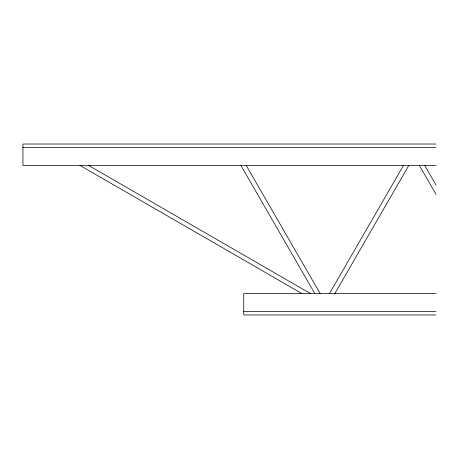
<?xml version="1.0" encoding="UTF-8"?>
<svg xmlns="http://www.w3.org/2000/svg" width="459" height="459" viewBox="0 0 459 459"><rect width="100%" height="100%" fill="white"/><g stroke="black" fill="none" stroke-linecap="round" stroke-linejoin="round"><path stroke-width="0.69" d="M329.482 293.599L403.495 165.401M334.823 293.599L408.837 165.401M436.05 144.028L22.95 144.028L22.95 165.401L436.05 165.401M22.95 147.591L436.05 147.591M436.05 293.599L243.746 293.599L243.746 314.972L436.05 314.972M243.746 311.409L436.05 311.409M88.478 165.401L310.531 293.599M79.929 165.401L301.982 293.599M424.673 165.401L436.05 185.109M419.331 165.401L436.05 194.358M246.173 165.401L320.193 293.599M240.832 165.401L314.851 293.599"/></g></svg>
